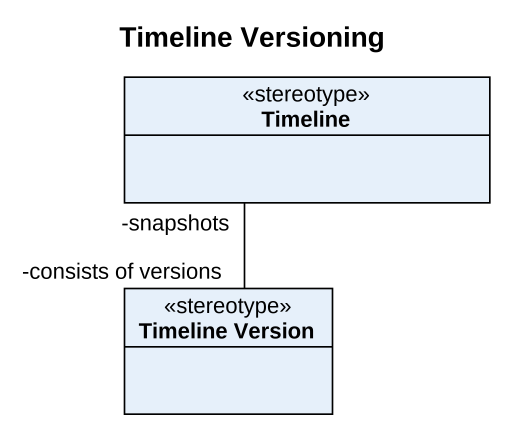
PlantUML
@startuml
title Timeline Versioning
hide circle
hide empty members
class Timeline <<stereotype>>
class "Timeline Version" as Timeline_Version <<stereotype>>
Timeline "-snapshots" -- "-consists of versions" Timeline_Version
@enduml
